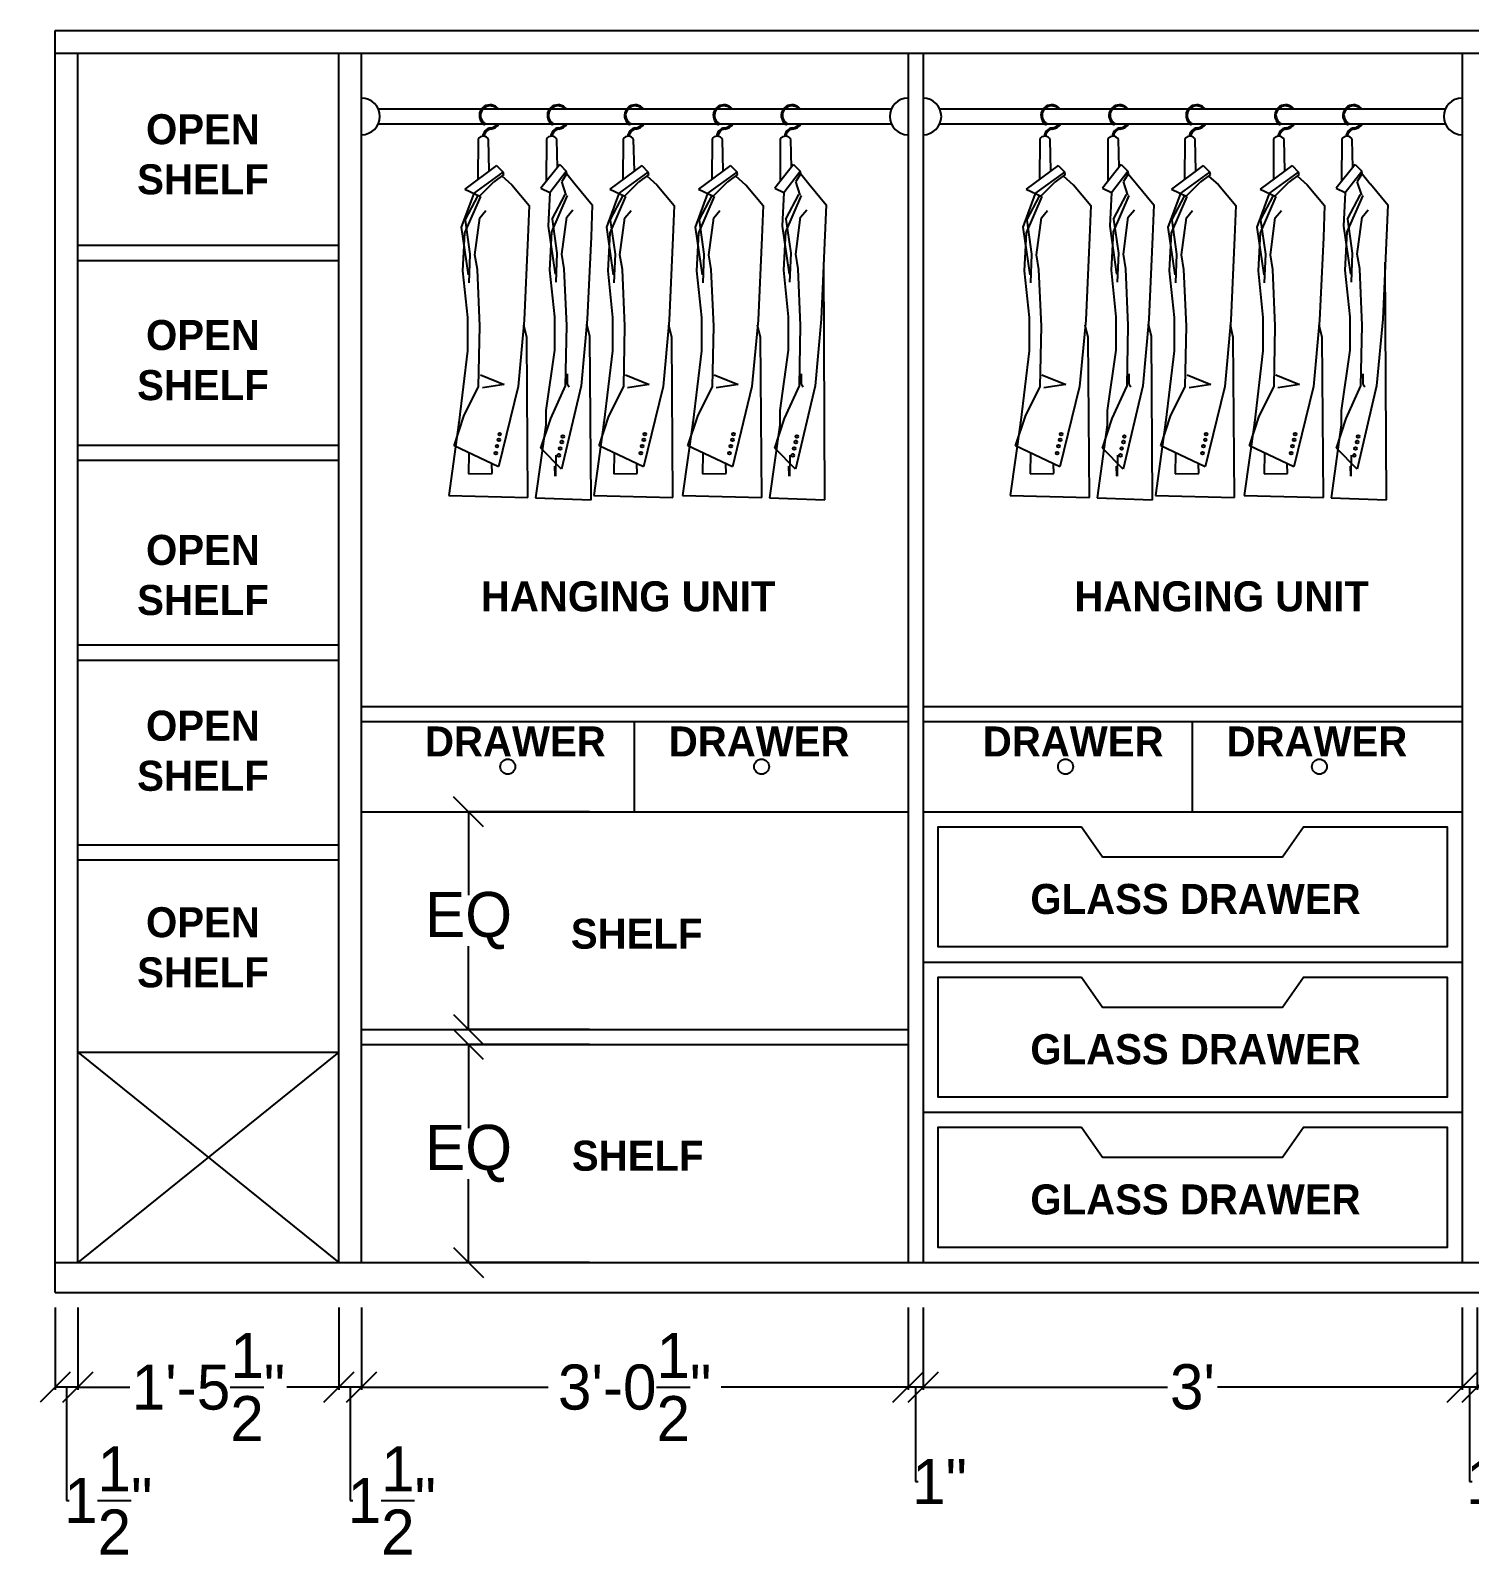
# Model space of a CAD drawing. Header units: inches. Extents: x -2624 to 3682, y -673 to 3670.
# Drawn here: x 710.7 to 806.5, y 1412.2 to 1513.6 of the extents above; entities that cross this region are included whole.
import ezdxf

# ---------------------------------------------------------------- set-up
doc = ezdxf.new("R2010")
doc.units = ezdxf.units.IN
doc.header["$MEASUREMENT"] = 0
doc.styles.add('HEMI', font='stylu.ttf')
doc.styles.get("Standard").update_dxf_attribs({"font": 'arial.ttf'})
doc.dimstyles.get("Standard").update_dxf_attribs({"dimtxt": 0.18, "dimasz": 0.18, "dimexe": 0.18, "dimexo": 0.0625, "dimgap": 0.09, "dimtad": 0, "dimtih": 1, "dimtoh": 1, "dimdec": 0, "dimzin": 0, "dimdsep": 46, "dimlunit": 4, "dimtxsty": 'Standard', "dimcen": 0.09, "dimadec": 0, "dimazin": 0, "dimtfac": 1, "dimtdec": 0, "dimtofl": 0, "dimtmove": 0, "dimatfit": 3, "dimfxl": 1, "dimtolj": 1, "dimtzin": 0, "dimarcsym": 0})

# ---------------------------------------------------------------- blocks, each defined once
blk = doc.blocks.new('rdth')
at = {"color": 18, "true_color": 0x000000}
for p, q in [((3607.319, 824.208), (3607.307, 822.228)), ((3607.87, 822.645), (3607.833, 824.186)), ((3610.687, 824.208), (3610.675, 822.119)), ((3611.234, 822.815), (3611.201, 824.186)), ((3614.477, 824.208), (3614.466, 822.228)), ((3615.028, 822.645), (3614.991, 824.186)), ((3618.86, 824.208), (3618.848, 822.228)), ((3619.411, 822.645), (3619.374, 824.186)), ((3622.228, 824.208), (3622.216, 822.119)), ((3622.775, 822.815), (3622.742, 824.186)), ((3608.23, 822.911), (3606.657, 821.747)), ((3607.102, 821.538), (3608.554, 822.586)), ((3608.582, 822.472), (3608.071, 822.087)), ((3608.23, 822.911), (3608.554, 822.586)), ((3608.481, 822.396), (3608.977, 821.966)), ((3608.582, 822.472), (3608.554, 822.586)), ((3611.344, 822.953), (3610.41, 821.789)), ((3610.854, 821.579), (3611.669, 822.627)), ((3611.344, 822.953), (3611.669, 822.627)), ((3611.697, 822.513), (3611.449, 822.129)), ((3611.697, 822.513), (3611.669, 822.627)), ((3611.692, 822.506), (3612.092, 822.008)), ((3615.388, 822.911), (3613.815, 821.747)), ((3614.26, 821.538), (3615.712, 822.586)), ((3615.741, 822.472), (3615.229, 822.087)), ((3615.388, 822.911), (3615.712, 822.586)), ((3615.639, 822.396), (3616.136, 821.966)), ((3615.741, 822.472), (3615.712, 822.586)), ((3619.771, 822.911), (3618.198, 821.747)), ((3618.643, 821.538), (3620.095, 822.586)), ((3620.123, 822.472), (3619.612, 822.087)), ((3619.771, 822.911), (3620.095, 822.586)), ((3620.022, 822.396), (3620.518, 821.966)), ((3620.123, 822.472), (3620.095, 822.586)), ((3622.885, 822.953), (3621.951, 821.789)), ((3622.396, 821.579), (3623.21, 822.627)), ((3622.885, 822.953), (3623.21, 822.627)), ((3623.238, 822.513), (3622.99, 822.129)), ((3623.238, 822.513), (3623.21, 822.627)), ((3623.234, 822.506), (3623.633, 822.008)), ((3606.657, 821.747), (3607.427, 821.385)), ((3607.381, 821.406), (3608.071, 822.087)), ((3608.982, 821.966), (3609.835, 820.933)), ((3610.41, 821.789), (3610.854, 821.579)), ((3611.668, 821.448), (3611.449, 822.129)), ((3612.097, 822.007), (3612.949, 820.975)), ((3613.815, 821.747), (3614.585, 821.385)), ((3614.54, 821.406), (3615.229, 822.087)), ((3616.141, 821.966), (3616.993, 820.933)), ((3618.198, 821.747), (3618.968, 821.385)), ((3618.922, 821.406), (3619.612, 822.087)), ((3620.523, 821.966), (3621.376, 820.933)), ((3621.951, 821.789), (3622.396, 821.579)), ((3623.209, 821.448), (3622.99, 822.129)), ((3623.638, 822.007), (3624.49, 820.975)), ((3607.102, 821.538), (3606.488, 819.877)), ((3607.428, 821.389), (3606.653, 819.597)), ((3606.678, 820.217), (3607.318, 821.436)), ((3609.835, 820.933), (3609.774, 819.354)), ((3610.854, 821.579), (3610.775, 819.919)), ((3611.715, 821.43), (3610.94, 819.639)), ((3610.965, 820.259), (3611.605, 821.477)), ((3612.949, 820.975), (3612.888, 819.396)), ((3614.26, 821.538), (3613.646, 819.877)), ((3614.586, 821.389), (3613.811, 819.597)), ((3613.836, 820.217), (3614.477, 821.436)), ((3616.993, 820.933), (3616.932, 819.354)), ((3618.643, 821.538), (3618.029, 819.877)), ((3618.969, 821.389), (3618.194, 819.597)), ((3618.219, 820.217), (3618.859, 821.436)), ((3621.376, 820.933), (3621.315, 819.354)), ((3622.396, 821.579), (3622.316, 819.919)), ((3623.256, 821.43), (3622.481, 819.639)), ((3622.506, 820.259), (3623.146, 821.477)), ((3624.49, 820.975), (3624.247, 815.327)), ((3606.678, 820.217), (3606.914, 818.541)), ((3607.159, 818.504), (3607.402, 820.326)), ((3607.402, 820.326), (3607.706, 820.69)), ((3610.965, 820.259), (3611.201, 818.582)), ((3611.446, 818.546), (3611.689, 820.368)), ((3611.689, 820.368), (3611.993, 820.732)), ((3613.836, 820.217), (3614.073, 818.541)), ((3614.317, 818.504), (3614.561, 820.326)), ((3614.561, 820.326), (3614.864, 820.69)), ((3618.219, 820.217), (3618.456, 818.541)), ((3618.7, 818.504), (3618.943, 820.326)), ((3618.943, 820.326), (3619.247, 820.69)), ((3622.506, 820.259), (3622.742, 818.582)), ((3622.987, 818.546), (3623.23, 820.368)), ((3623.23, 820.368), (3623.534, 820.732)), ((3606.488, 819.877), (3606.829, 817.517)), ((3606.653, 819.597), (3606.551, 817.715)), ((3609.774, 819.354), (3609.591, 815.286)), ((3610.775, 819.919), (3611.116, 817.558)), ((3610.94, 819.639), (3610.838, 817.756)), ((3612.888, 819.396), (3612.706, 815.327)), ((3613.646, 819.877), (3613.987, 817.517)), ((3613.811, 819.597), (3613.71, 817.715)), ((3616.932, 819.354), (3616.75, 815.286)), ((3618.029, 819.877), (3618.37, 817.517)), ((3618.194, 819.597), (3618.092, 817.715)), ((3621.315, 819.354), (3621.132, 815.286)), ((3622.316, 819.919), (3622.657, 817.558)), ((3622.481, 819.639), (3622.379, 817.756)), ((3611.201, 818.582), (3611.144, 817.16)), ((3622.742, 818.582), (3622.685, 817.16)), ((3606.914, 818.541), (3606.858, 817.119)), ((3607.281, 817.775), (3607.159, 818.504)), ((3611.568, 817.817), (3611.446, 818.546)), ((3614.073, 818.541), (3614.016, 817.119)), ((3614.439, 817.775), (3614.317, 818.504)), ((3618.456, 818.541), (3618.399, 817.119)), ((3618.822, 817.775), (3618.7, 818.504)), ((3623.109, 817.817), (3622.987, 818.546)), ((3624.429, 806.421), (3624.369, 818.151)), ((3606.551, 817.715), (3606.794, 815.407)), ((3607.402, 814.982), (3607.281, 817.775)), ((3610.838, 817.756), (3611.081, 815.449)), ((3611.689, 815.023), (3611.568, 817.817)), ((3613.71, 817.715), (3613.953, 815.407)), ((3614.561, 814.982), (3614.439, 817.775)), ((3618.092, 817.715), (3618.335, 815.407)), ((3618.943, 814.982), (3618.822, 817.775)), ((3622.379, 817.756), (3622.622, 815.449)), ((3623.23, 815.023), (3623.109, 817.817)), ((3606.794, 815.407), (3606.794, 813.767)), ((3607.341, 812.006), (3607.402, 814.982)), ((3609.591, 815.286), (3609.288, 812.006)), ((3609.713, 814.435), (3609.568, 815.036)), ((3611.081, 815.449), (3611.081, 813.809)), ((3611.628, 812.048), (3611.689, 815.023)), ((3612.706, 815.327), (3612.402, 812.048)), ((3612.828, 814.477), (3612.683, 815.078)), ((3613.953, 815.407), (3613.953, 813.767)), ((3614.5, 812.006), (3614.561, 814.982)), ((3616.75, 815.286), (3616.446, 812.006)), ((3616.871, 814.435), (3616.727, 815.036)), ((3618.335, 815.407), (3618.335, 813.767)), ((3618.882, 812.006), (3618.943, 814.982)), ((3621.132, 815.286), (3620.829, 812.006)), ((3621.254, 814.435), (3621.109, 815.036)), ((3622.622, 815.449), (3622.622, 813.809)), ((3623.169, 812.048), (3623.23, 815.023)), ((3624.247, 815.327), (3623.943, 812.048)), ((3609.774, 806.532), (3609.713, 814.435)), ((3612.888, 806.421), (3612.828, 814.477)), ((3616.932, 806.532), (3616.871, 814.435)), ((3621.315, 806.532), (3621.254, 814.435)), ((3606.794, 813.767), (3606.369, 810.215)), ((3611.081, 813.809), (3610.656, 810.833)), ((3613.953, 813.767), (3613.527, 810.215)), ((3618.335, 813.767), (3617.91, 810.215)), ((3622.622, 813.809), (3622.197, 810.833)), ((3607.43, 812.593), (3608.601, 812.105)), ((3611.717, 812.634), (3611.716, 812.147)), ((3614.588, 812.593), (3615.76, 812.105)), ((3618.971, 812.593), (3620.143, 812.105)), ((3623.258, 812.634), (3623.257, 812.147)), ((3606.612, 810.54), (3607.341, 812.006)), ((3608.601, 812.105), (3607.528, 811.949)), ((3609.288, 812.006), (3608.32, 808.045)), ((3610.899, 810.429), (3611.628, 812.048)), ((3612.402, 812.048), (3611.435, 807.934)), ((3611.716, 812.147), (3611.815, 811.991)), ((3613.77, 810.54), (3614.5, 812.006)), ((3615.76, 812.105), (3614.686, 811.949)), ((3616.446, 812.006), (3615.478, 808.045)), ((3618.153, 810.54), (3618.882, 812.006)), ((3620.143, 812.105), (3619.069, 811.949)), ((3620.829, 812.006), (3619.861, 808.045)), ((3622.44, 810.429), (3623.169, 812.048)), ((3623.943, 812.048), (3622.976, 807.934)), ((3623.257, 812.147), (3623.356, 811.991)), ((3606.132, 809.077), (3606.612, 810.54)), ((3610.419, 808.966), (3610.899, 810.429)), ((3610.656, 810.833), (3610.656, 810.126)), ((3613.29, 809.077), (3613.77, 810.54)), ((3617.673, 809.077), (3618.153, 810.54)), ((3621.96, 808.966), (3622.44, 810.429)), ((3622.197, 810.833), (3622.197, 810.126)), ((3606.369, 810.236), (3605.868, 806.634)), ((3606.369, 810.215), (3606.369, 810.236)), ((3610.656, 810.126), (3610.155, 806.523)), ((3613.527, 810.236), (3613.026, 806.634)), ((3613.527, 810.215), (3613.527, 810.236)), ((3617.91, 810.236), (3617.409, 806.634)), ((3617.91, 810.215), (3617.91, 810.236)), ((3622.197, 810.126), (3621.696, 806.523)), ((3608.32, 808.045), (3606.132, 809.077)), ((3611.435, 807.934), (3610.419, 808.966)), ((3615.478, 808.045), (3613.29, 809.077)), ((3619.861, 808.045), (3617.673, 809.077)), ((3622.976, 807.934), (3621.96, 808.966)), ((3606.866, 808.731), (3606.849, 807.7)), ((3608.01, 807.72), (3607.995, 808.198)), ((3611.124, 807.609), (3611.11, 808.087)), ((3611.153, 808.62), (3611.136, 807.589)), ((3614.024, 808.731), (3614.007, 807.7)), ((3615.168, 807.72), (3615.153, 808.198)), ((3618.407, 808.731), (3618.39, 807.7)), ((3619.551, 807.72), (3619.536, 808.198)), ((3622.665, 807.609), (3622.651, 808.087)), ((3622.694, 808.62), (3622.677, 807.589)), ((3606.849, 807.7), (3608.01, 807.72)), ((3611.136, 807.589), (3611.124, 807.609)), ((3614.007, 807.7), (3615.168, 807.72)), ((3618.39, 807.7), (3619.551, 807.72)), ((3622.677, 807.589), (3622.665, 807.609)), ((3605.868, 806.634), (3609.774, 806.532)), ((3613.026, 806.634), (3616.932, 806.532)), ((3617.409, 806.634), (3621.315, 806.532)), ((3610.155, 806.523), (3612.888, 806.421)), ((3621.696, 806.523), (3624.429, 806.421))]:
    blk.add_line(p, q, dxfattribs=at)
for centre, radius in [((3607.618, 824.965), 0.055), ((3610.972, 824.965), 0.055), ((3614.777, 824.965), 0.055), ((3619.159, 824.965), 0.055), ((3622.513, 824.965), 0.055), ((3608.381, 809.661), 0.0683), ((3611.496, 809.55), 0.0683), ((3615.54, 809.661), 0.0683), ((3619.922, 809.661), 0.0683), ((3623.037, 809.55), 0.0683), ((3608.25, 809.065), 0.0683), ((3608.333, 809.383), 0.0683), ((3611.364, 808.954), 0.0683), ((3611.448, 809.273), 0.0683), ((3615.408, 809.065), 0.0683), ((3615.491, 809.383), 0.0683), ((3619.791, 809.065), 0.0683), ((3619.874, 809.383), 0.0683), ((3622.905, 808.954), 0.0683), ((3622.989, 809.273), 0.0683), ((3608.187, 808.726), 0.0683), ((3611.302, 808.615), 0.0683), ((3615.346, 808.726), 0.0683), ((3619.728, 808.726), 0.0683), ((3622.843, 808.615), 0.0683)]:
    blk.add_circle(centre, radius, dxfattribs=at)
for centre, radius, start, end in [((3607.901, 825.384), 0.522, 58.88889, 230.40938), ((3607.901, 825.384), 0.465, 58.88889, 230.40938), ((3607.856, 825.309), 0.552, 46.20836, 58.88889), ((3607.856, 825.309), 0.609, 40.83099, 58.88889), ((3611.255, 825.384), 0.522, 58.88889, 230.40938), ((3611.255, 825.384), 0.465, 58.88889, 230.40938), ((3611.21, 825.309), 0.552, 46.20836, 58.88889), ((3611.21, 825.309), 0.609, 40.83099, 58.88889), ((3615.06, 825.384), 0.522, 58.88889, 230.40938), ((3615.06, 825.384), 0.465, 58.88889, 230.40938), ((3615.015, 825.309), 0.552, 46.20836, 58.88889), ((3615.015, 825.309), 0.609, 40.83099, 58.88889), ((3619.442, 825.384), 0.522, 58.88889, 230.40938), ((3619.442, 825.384), 0.465, 58.88889, 230.40938), ((3619.397, 825.309), 0.552, 46.20836, 58.88889), ((3619.397, 825.309), 0.609, 40.83099, 58.88889), ((3622.796, 825.384), 0.522, 58.88889, 230.40938), ((3622.796, 825.384), 0.465, 58.88889, 230.40938), ((3622.751, 825.309), 0.552, 46.20836, 58.88889), ((3622.751, 825.309), 0.609, 40.83099, 58.88889), ((3607.999, 824.311), 0.457, 98.14379, 177.87173), ((3607.999, 824.311), 0.4, 98.14379, 177.7449), ((3607.856, 825.309), 0.552, 278.14379, 320.73107), ((3607.856, 825.309), 0.609, 278.14379, 325.01876), ((3611.353, 824.311), 0.457, 98.14379, 177.87173), ((3611.353, 824.311), 0.4, 98.14379, 177.7449), ((3611.21, 825.309), 0.552, 278.14379, 320.73107), ((3611.21, 825.309), 0.609, 278.14379, 325.01876), ((3615.157, 824.311), 0.457, 98.14379, 177.87173), ((3615.157, 824.311), 0.4, 98.14379, 177.7449), ((3615.015, 825.309), 0.552, 278.14379, 320.73107), ((3615.015, 825.309), 0.609, 278.14379, 325.01876), ((3619.54, 824.311), 0.457, 98.14379, 177.87173), ((3619.54, 824.311), 0.4, 98.14379, 177.7449), ((3619.397, 825.309), 0.552, 278.14379, 320.73107), ((3619.397, 825.309), 0.609, 278.14379, 325.01876), ((3622.894, 824.311), 0.457, 98.14379, 177.87173), ((3622.894, 824.311), 0.4, 98.14379, 177.7449), ((3622.751, 825.309), 0.552, 278.14379, 320.73107), ((3622.751, 825.309), 0.609, 278.14379, 325.01876), ((3607.57, 824.068), 0.288, 24.24192, 150.77828), ((3610.938, 824.068), 0.288, 24.24192, 150.77828), ((3614.728, 824.068), 0.288, 24.24192, 150.77828), ((3619.111, 824.068), 0.288, 24.24192, 150.77828), ((3622.479, 824.068), 0.288, 24.24192, 150.77828)]:
    blk.add_arc(centre, radius, start, end, dxfattribs=at)
blk = doc.blocks.new('_Oblique')
at = {"color": 0, "linetype": 'ByBlock', "lineweight": -2}
blk.add_line((-0.5, -0.5), (0.5, 0.5), dxfattribs=at)
blk = doc.blocks.new('*D122')
at = {"color": 254, "lineweight": -2, "transparency": 16777216}
for p, q in [((747.91, 1461.63), (739.67, 1461.63)), ((747.91, 1447.13), (739.67, 1447.13))]:
    blk.add_line(p, q, dxfattribs=at)
at = {"color": 5, "lineweight": -2, "transparency": 16777216}
for p, q in [((739.85, 1461.63), (739.85, 1456.08)), ((739.85, 1447.13), (739.85, 1452.68))]:
    blk.add_line(p, q, dxfattribs=at)
at = {"layer": 'Defpoints', "color": 0, "transparency": 16777216}
for p in [(750.91, 1461.63), (739.85, 1447.13), (750.91, 1447.13)]:
    blk.add_point(p, dxfattribs=at)
at = {"color": 5, "lineweight": -2, "transparency": 16777216, "xscale": 2, "yscale": 2, "zscale": 2}
for p, rotation in [((739.85, 1461.63), 90), ((739.85, 1447.13), 270)]:
    blk.add_blockref('_Oblique', p, dxfattribs=dict(at, rotation=rotation))
at = {"color": 5, "transparency": 16777216, "insert": (739.85, 1454.38), "char_height": 3, "attachment_point": 5, "style": 'HEMI'}
blk.add_mtext('\\A1;EQ', dxfattribs=at)
blk = doc.blocks.new('*D123')
at = {"color": 254, "lineweight": -2, "transparency": 16777216}
for p, q in [((747.91, 1446.13), (739.67, 1446.13)), ((747.91, 1431.63), (739.67, 1431.63))]:
    blk.add_line(p, q, dxfattribs=at)
at = {"color": 5, "lineweight": -2, "transparency": 16777216}
for p, q in [((739.85, 1446.13), (739.85, 1440.58)), ((739.85, 1431.63), (739.85, 1437.18))]:
    blk.add_line(p, q, dxfattribs=at)
at = {"layer": 'Defpoints', "color": 0, "transparency": 16777216}
for p in [(750.91, 1446.13), (739.85, 1431.63), (750.91, 1431.63)]:
    blk.add_point(p, dxfattribs=at)
at = {"color": 5, "lineweight": -2, "transparency": 16777216, "xscale": 2, "yscale": 2, "zscale": 2}
for p, rotation in [((739.85, 1446.13), 90), ((739.85, 1431.63), 270)]:
    blk.add_blockref('_Oblique', p, dxfattribs=dict(at, rotation=rotation))
at = {"color": 5, "transparency": 16777216, "insert": (739.85, 1438.88), "char_height": 3, "attachment_point": 5, "style": 'HEMI'}
blk.add_mtext('\\A1;EQ', dxfattribs=at)
blk = doc.blocks.new('*D134')
at = {"color": 254, "lineweight": -2, "transparency": 16777216}
for p, q in [((807, 1428.63), (807, 1423.16)), ((842.89, 1428.63), (842.89, 1423.16))]:
    blk.add_line(p, q, dxfattribs=at)
at = {"color": 5, "lineweight": -2, "transparency": 16777216}
for p, q in [((807, 1423.34), (823.28, 1423.34)), ((842.89, 1423.34), (826.61, 1423.34))]:
    blk.add_line(p, q, dxfattribs=at)
at = {"layer": 'Defpoints', "color": 0, "transparency": 16777216}
for p in [(807, 1431.63), (842.89, 1431.63), (807, 1423.34)]:
    blk.add_point(p, dxfattribs=at)
at = {"color": 5, "lineweight": -2, "transparency": 16777216, "xscale": 2, "yscale": 2, "zscale": 2, "rotation": 180}
blk.add_blockref('_Oblique', (807, 1423.34), dxfattribs=at)
at = {"color": 5, "lineweight": -2, "transparency": 16777216, "xscale": 2, "yscale": 2, "zscale": 2}
blk.add_blockref('_Oblique', (842.89, 1423.34), dxfattribs=at)
at = {"color": 5, "transparency": 16777216, "insert": (824.94, 1423.34), "char_height": 3, "attachment_point": 5, "style": 'HEMI'}
blk.add_mtext("\\A1;3'", dxfattribs=at)
blk = doc.blocks.new('*D135')
at = {"color": 254, "lineweight": -2, "transparency": 16777216}
for p, q in [((806, 1428.63), (806, 1423.16)), ((807, 1428.63), (807, 1423.16))]:
    blk.add_line(p, q, dxfattribs=at)
at = {"color": 5, "lineweight": -2, "transparency": 16777216}
for p, q in [((807, 1423.34), (806, 1423.34)), ((806.5, 1423.34), (806.5, 1417.05)), ((806.5, 1417.05), (806.68, 1417.05))]:
    blk.add_line(p, q, dxfattribs=at)
at = {"layer": 'Defpoints', "color": 0, "transparency": 16777216}
for p in [(806, 1431.63), (807, 1431.63), (806, 1423.34)]:
    blk.add_point(p, dxfattribs=at)
at = {"color": 5, "lineweight": -2, "transparency": 16777216, "xscale": 2, "yscale": 2, "zscale": 2, "rotation": 180}
blk.add_blockref('_Oblique', (806, 1423.34), dxfattribs=at)
at = {"color": 5, "lineweight": -2, "transparency": 16777216, "xscale": 2, "yscale": 2, "zscale": 2}
blk.add_blockref('_Oblique', (807, 1423.34), dxfattribs=at)
at = {"color": 5, "transparency": 16777216, "insert": (808.1, 1417.05), "char_height": 3, "attachment_point": 5, "style": 'HEMI'}
blk.add_mtext('\\A1;1"', dxfattribs=at)
blk = doc.blocks.new('*D136')
at = {"color": 254, "lineweight": -2, "transparency": 16777216}
for p, q in [((770.11, 1428.63), (770.11, 1423.16)), ((806, 1428.63), (806, 1423.16))]:
    blk.add_line(p, q, dxfattribs=at)
at = {"color": 5, "lineweight": -2, "transparency": 16777216}
for p, q in [((770.11, 1423.34), (786.39, 1423.34)), ((806, 1423.34), (789.72, 1423.34))]:
    blk.add_line(p, q, dxfattribs=at)
at = {"layer": 'Defpoints', "color": 0, "transparency": 16777216}
for p in [(770.11, 1431.63), (806, 1431.63), (770.11, 1423.34)]:
    blk.add_point(p, dxfattribs=at)
at = {"color": 5, "lineweight": -2, "transparency": 16777216, "xscale": 2, "yscale": 2, "zscale": 2, "rotation": 180}
blk.add_blockref('_Oblique', (770.11, 1423.34), dxfattribs=at)
at = {"color": 5, "lineweight": -2, "transparency": 16777216, "xscale": 2, "yscale": 2, "zscale": 2}
blk.add_blockref('_Oblique', (806, 1423.34), dxfattribs=at)
at = {"color": 5, "transparency": 16777216, "insert": (788.05, 1423.34), "char_height": 3, "attachment_point": 5, "style": 'HEMI'}
blk.add_mtext("\\A1;3'", dxfattribs=at)
blk = doc.blocks.new('*D137')
at = {"color": 254, "lineweight": -2, "transparency": 16777216}
for p, q in [((769.11, 1428.63), (769.11, 1423.16)), ((770.11, 1428.63), (770.11, 1423.16))]:
    blk.add_line(p, q, dxfattribs=at)
at = {"color": 5, "lineweight": -2, "transparency": 16777216}
for p, q in [((770.11, 1423.34), (769.11, 1423.34)), ((769.61, 1423.34), (769.61, 1417.05)), ((769.61, 1417.05), (769.79, 1417.05))]:
    blk.add_line(p, q, dxfattribs=at)
at = {"layer": 'Defpoints', "color": 0, "transparency": 16777216}
for p in [(769.11, 1431.63), (770.11, 1431.63), (769.11, 1423.34)]:
    blk.add_point(p, dxfattribs=at)
at = {"color": 5, "lineweight": -2, "transparency": 16777216, "xscale": 2, "yscale": 2, "zscale": 2, "rotation": 180}
blk.add_blockref('_Oblique', (769.11, 1423.34), dxfattribs=at)
at = {"color": 5, "lineweight": -2, "transparency": 16777216, "xscale": 2, "yscale": 2, "zscale": 2}
blk.add_blockref('_Oblique', (770.11, 1423.34), dxfattribs=at)
at = {"color": 5, "transparency": 16777216, "insert": (771.21, 1417.05), "char_height": 3, "attachment_point": 5, "style": 'HEMI'}
blk.add_mtext('\\A1;1"', dxfattribs=at)
blk = doc.blocks.new('*D138')
at = {"color": 254, "lineweight": -2, "transparency": 16777216}
for p, q in [((732.72, 1428.63), (732.72, 1423.16)), ((769.11, 1428.63), (769.11, 1423.16))]:
    blk.add_line(p, q, dxfattribs=at)
at = {"color": 5, "lineweight": -2, "transparency": 16777216}
for p, q in [((732.72, 1423.34), (745.16, 1423.34)), ((769.11, 1423.34), (756.67, 1423.34))]:
    blk.add_line(p, q, dxfattribs=at)
at = {"layer": 'Defpoints', "color": 0, "transparency": 16777216}
for p in [(732.72, 1431.63), (769.11, 1431.63), (732.72, 1423.34)]:
    blk.add_point(p, dxfattribs=at)
at = {"color": 5, "lineweight": -2, "transparency": 16777216, "xscale": 2, "yscale": 2, "zscale": 2, "rotation": 180}
blk.add_blockref('_Oblique', (732.72, 1423.34), dxfattribs=at)
at = {"color": 5, "lineweight": -2, "transparency": 16777216, "xscale": 2, "yscale": 2, "zscale": 2}
blk.add_blockref('_Oblique', (769.11, 1423.34), dxfattribs=at)
at = {"color": 5, "transparency": 16777216, "insert": (750.91, 1423.34), "char_height": 3, "attachment_point": 5, "style": 'HEMI'}
blk.add_mtext('\\A1;3\'-0{\\H1x;\\S1/2;}"', dxfattribs=at)
blk = doc.blocks.new('*D139')
at = {"color": 254, "lineweight": -2, "transparency": 16777216}
for p, q in [((731.22, 1428.63), (731.22, 1423.16)), ((732.72, 1428.63), (732.72, 1423.16))]:
    blk.add_line(p, q, dxfattribs=at)
at = {"color": 5, "lineweight": -2, "transparency": 16777216}
for p, q in [((732.72, 1423.34), (731.22, 1423.34)), ((731.97, 1423.34), (731.97, 1415.79)), ((731.97, 1415.79), (732.15, 1415.79))]:
    blk.add_line(p, q, dxfattribs=at)
at = {"layer": 'Defpoints', "color": 0, "transparency": 16777216}
for p in [(731.22, 1431.63), (732.72, 1431.63), (731.22, 1423.34)]:
    blk.add_point(p, dxfattribs=at)
at = {"color": 5, "lineweight": -2, "transparency": 16777216, "xscale": 2, "yscale": 2, "zscale": 2, "rotation": 180}
blk.add_blockref('_Oblique', (731.22, 1423.34), dxfattribs=at)
at = {"color": 5, "lineweight": -2, "transparency": 16777216, "xscale": 2, "yscale": 2, "zscale": 2}
blk.add_blockref('_Oblique', (732.72, 1423.34), dxfattribs=at)
at = {"color": 5, "transparency": 16777216, "insert": (734.74, 1415.79), "char_height": 3, "attachment_point": 5, "style": 'HEMI'}
blk.add_mtext('\\A1;1{\\H1x;\\S1/2;}"', dxfattribs=at)
blk = doc.blocks.new('*D140')
at = {"color": 254, "lineweight": -2, "transparency": 16777216}
for p, q in [((713.83, 1428.63), (713.83, 1423.16)), ((731.22, 1428.63), (731.22, 1423.16))]:
    blk.add_line(p, q, dxfattribs=at)
at = {"color": 5, "lineweight": -2, "transparency": 16777216}
for p, q in [((713.83, 1423.34), (717.3, 1423.34)), ((731.22, 1423.34), (727.75, 1423.34))]:
    blk.add_line(p, q, dxfattribs=at)
at = {"layer": 'Defpoints', "color": 0, "transparency": 16777216}
for p in [(713.83, 1431.63), (731.22, 1431.63), (713.83, 1423.34)]:
    blk.add_point(p, dxfattribs=at)
at = {"color": 5, "lineweight": -2, "transparency": 16777216, "xscale": 2, "yscale": 2, "zscale": 2, "rotation": 180}
blk.add_blockref('_Oblique', (713.83, 1423.34), dxfattribs=at)
at = {"color": 5, "lineweight": -2, "transparency": 16777216, "xscale": 2, "yscale": 2, "zscale": 2}
blk.add_blockref('_Oblique', (731.22, 1423.34), dxfattribs=at)
at = {"color": 5, "transparency": 16777216, "insert": (722.53, 1423.34), "char_height": 3, "attachment_point": 5, "style": 'HEMI'}
blk.add_mtext('\\A1;1\'-5{\\H1x;\\S1/2;}"', dxfattribs=at)
blk = doc.blocks.new('*D141')
at = {"color": 254, "lineweight": -2, "transparency": 16777216}
for p, q in [((712.33, 1428.63), (712.33, 1423.16)), ((713.83, 1428.63), (713.83, 1423.16))]:
    blk.add_line(p, q, dxfattribs=at)
at = {"color": 5, "lineweight": -2, "transparency": 16777216}
for p, q in [((713.83, 1423.34), (712.33, 1423.34)), ((713.08, 1423.34), (713.08, 1415.79)), ((713.08, 1415.79), (713.26, 1415.79))]:
    blk.add_line(p, q, dxfattribs=at)
at = {"layer": 'Defpoints', "color": 0, "transparency": 16777216}
for p in [(712.33, 1431.63), (713.83, 1431.63), (712.33, 1423.34)]:
    blk.add_point(p, dxfattribs=at)
at = {"color": 5, "lineweight": -2, "transparency": 16777216, "xscale": 2, "yscale": 2, "zscale": 2, "rotation": 180}
blk.add_blockref('_Oblique', (712.33, 1423.34), dxfattribs=at)
at = {"color": 5, "lineweight": -2, "transparency": 16777216, "xscale": 2, "yscale": 2, "zscale": 2}
blk.add_blockref('_Oblique', (713.83, 1423.34), dxfattribs=at)
at = {"color": 5, "transparency": 16777216, "insert": (715.86, 1415.79), "char_height": 3, "attachment_point": 5, "style": 'HEMI'}
blk.add_mtext('\\A1;1{\\H1x;\\S1/2;}"', dxfattribs=at)

msp = doc.modelspace()

# ---------------------------------------------------------------- linework, layer by layer
at = {"color": 18, "true_color": 0x000000}
for p, q in [((712.33, 1429.63), (712.33, 1513.63)), ((712.33, 1513.63), (863.33, 1513.63)), ((712.33, 1512.13), (863.33, 1512.13)), ((713.83, 1431.63), (713.83, 1512.13)), ((731.22, 1431.63), (731.22, 1512.13)), ((732.72, 1431.63), (732.72, 1512.13)), ((769.11, 1512.13), (769.11, 1431.63)), ((770.11, 1512.13), (770.11, 1431.63)), ((806, 1512.13), (806, 1431.63)), ((733.83, 1508.41), (767.99, 1508.41)), ((771.22, 1508.41), (804.88, 1508.41)), ((733.83, 1507.41), (767.99, 1507.41)), ((771.22, 1507.41), (804.88, 1507.41)), ((732.72, 1468.63), (769.11, 1468.63)), ((770.11, 1468.63), (806, 1468.63)), ((732.72, 1467.63), (769.11, 1467.63)), ((750.91, 1461.63), (750.91, 1467.63)), ((770.11, 1467.63), (806, 1467.63)), ((788.05, 1461.63), (788.05, 1467.63)), ((732.72, 1461.63), (769.11, 1461.63)), ((770.11, 1461.63), (806, 1461.63)), ((770.11, 1451.63), (806, 1451.63)), ((732.72, 1447.13), (769.11, 1447.13)), ((713.83, 1445.63), (731.22, 1445.63)), ((713.83, 1445.63), (731.22, 1431.63)), ((731.22, 1445.63), (713.83, 1431.63)), ((732.72, 1446.13), (769.11, 1446.13)), ((770.11, 1441.63), (806, 1441.63)), ((712.33, 1431.63), (863.33, 1431.63)), ((712.33, 1429.63), (863.33, 1429.63))]:
    msp.add_line(p, q, dxfattribs=at)
at = {"color": 143, "true_color": 0x7aafdf}
for p, q in [((713.83, 1499.33), (731.22, 1499.33)), ((713.83, 1498.33), (731.22, 1498.33)), ((713.83, 1486.03), (731.22, 1486.03)), ((713.83, 1485.03), (731.22, 1485.03)), ((713.83, 1472.73), (731.22, 1472.73)), ((713.83, 1471.73), (731.22, 1471.73)), ((713.83, 1459.43), (731.22, 1459.43)), ((713.83, 1458.43), (731.22, 1458.43))]:
    msp.add_line(p, q, dxfattribs=at)
for points in [[(780.67, 1460.63), (782.05, 1458.63), (794.05, 1458.63), (795.44, 1460.63), (805, 1460.63), (805, 1452.63), (771.11, 1452.63), (771.11, 1460.63)], [(780.67, 1450.63), (782.05, 1448.63), (794.05, 1448.63), (795.44, 1450.63), (805, 1450.63), (805, 1442.63), (771.11, 1442.63), (771.11, 1450.63)], [(780.67, 1440.63), (782.05, 1438.63), (794.05, 1438.63), (795.44, 1440.63), (805, 1440.63), (805, 1432.63), (771.11, 1432.63), (771.11, 1440.63)]]:
    msp.add_lwpolyline(points, close=True, dxfattribs=at)
at = {"color": 18, "true_color": 0x000000}
for centre in [(742.46, 1464.63), (759.36, 1464.63), (779.6, 1464.63), (796.5, 1464.63)]:
    msp.add_circle(centre, 0.5, dxfattribs=at)
for centre, start, end in [((732.72, 1507.91), 270, 90), ((769.11, 1507.91), 90, 270), ((770.11, 1507.91), 270, 90), ((806, 1507.91), 90, 270)]:
    msp.add_arc(centre, 1.22, start, end, dxfattribs=at)

# ---------------------------------------------------------------- block references
at = {"xscale": 1.349456073416687, "yscale": 1.349456073416687, "zscale": 1.349456073416687}
for p in [(-4127.43, 394.16), (-4090.04, 394.16)]:
    msp.add_blockref('rdth', p, dxfattribs=at)

# ---------------------------------------------------------------- texts
at = {"color": 177, "lineweight": 5, "true_color": 0x293189, "char_height": 2, "attachment_point": 3, "rotation": 0.0094, "style": 'HEMI'}
for s, insert, width in [('\\pxqc;{\\fStylus BT|b1|i0|c0|p34;OPEN\\PSHELF}', (731.84, 1508.06), 19.3517), ('\\pxqc;{\\fStylus BT|b1|i0|c0|p34;OPEN\\PSHELF}', (731.84, 1494.36), 19.3517), ('\\pxqc;{\\fStylus BT|b1|i0|c0|p34;OPEN\\PSHELF}', (731.84, 1480.06), 19.3517), ('\\pxqc;{\\fStylus BT|b1|i0|c0|p34;HANGING UNIT}', (760.15, 1476.97), 19.3517), ('\\pxqc;{\\fStylus BT|b1|i0|c0|p34;HANGING UNIT}', (799.67, 1476.97), 19.3517), ('\\pxqc;{\\fStylus BT|b1|i0|c0|p34;OPEN\\PSHELF}', (731.84, 1468.36), 19.3517), ('\\pxqc;{\\fStylus BT|b1|i0|c0|p34;DRAWER}', (750.43, 1467.31), 14.9248), ('\\pxqc;{\\fStylus BT|b1|i0|c0|p34;DRAWER}', (766.66, 1467.31), 14.9248), ('\\pxqc;{\\fStylus BT|b1|i0|c0|p34;DRAWER}', (787.57, 1467.31), 14.9248), ('\\pxqc;{\\fStylus BT|b1|i0|c0|p34;DRAWER}', (803.8, 1467.31), 14.9248), ('\\pxqc;{\\fStylus BT|b1|i0|c0|p34;GLASS DRAWER}', (800.48, 1456.83), 24.454), ('\\pxqc;{\\fStylus BT|b1|i0|c0|p34;OPEN\\PSHELF}', (731.84, 1455.28), 19.3517), ('\\pxqc;{\\fStylus BT|b1|i0|c0|p34;SHELF}', (760.72, 1454.52), 19.3517), ('\\pxqc;{\\fStylus BT|b1|i0|c0|p34;GLASS DRAWER}', (800.48, 1446.83), 24.454), ('\\pxqc;{\\fStylus BT|b1|i0|c0|p34;SHELF}', (760.79, 1439.74), 19.3517), ('\\pxqc;{\\fStylus BT|b1|i0|c0|p34;GLASS DRAWER}', (800.48, 1436.83), 24.454)]:
    msp.add_mtext(s, dxfattribs=dict(at, insert=insert, width=width))

# ---------------------------------------------------------------- dimensions: what is measured, and where the dimension line sits
at = {"color": 18, "true_color": 0x000000}
for base, p1, p2, picture, middle in [((739.85, 1447.13), (750.91, 1461.63), (750.91, 1447.13), '*D122', (739.85, 1454.38)), ((739.85, 1431.63), (750.91, 1446.13), (750.91, 1431.63), '*D123', (739.85, 1438.88))]:
    dim = msp.add_linear_dim(base=base, p1=p1, p2=p2, angle=90, text='EQ', dimstyle='Standard', override={"dimtxt": 3, "dimasz": 2, "dimexo": 3, "dimdec": 1, "dimtxsty": 'HEMI', "dimblk": 'Oblique', "dimcen": 0, "dimclrd": 5, "dimclre": 254, "dimclrt": 5, "dimtdec": 1, "dimldrblk": 'Oblique', "dimfxl": 0.03937, "dimarcsym": 1}, dxfattribs=at)
    dim.commit()
    dim.dimension.update_dxf_attribs({"geometry": picture, "text_midpoint": middle})
for base, p1, p2, picture, middle in [((712.33, 1423.34), (713.83, 1431.63), (712.33, 1431.63), '*D141', (713.35, 1415.79)), ((731.22, 1423.34), (732.72, 1431.63), (731.22, 1431.63), '*D139', (732.24, 1415.79))]:
    dim = msp.add_linear_dim(base=base, p1=p1, p2=p2, dimstyle='Standard', override={"dimtxt": 3, "dimasz": 2, "dimexo": 3, "dimdec": 1, "dimtxsty": 'HEMI', "dimblk": 'Oblique', "dimcen": 0, "dimclrd": 5, "dimclre": 254, "dimclrt": 5, "dimtdec": 1, "dimtmove": 1, "dimldrblk": 'Oblique', "dimfxl": 0.03937, "dimarcsym": 1}, dxfattribs=at)
    dim.commit()
    dim.dimension.update_dxf_attribs({"geometry": picture, "text_midpoint": middle, "dimtype": 160})
for base, p1, p2, picture, middle in [((713.83, 1423.34), (731.22, 1431.63), (713.83, 1431.63), '*D140', (722.53, 1423.34)), ((732.72, 1423.34), (769.11, 1431.63), (732.72, 1431.63), '*D138', (750.91, 1423.34)), ((769.11, 1423.34), (770.11, 1431.63), (769.11, 1431.63), '*D137', (769.88, 1417.05)), ((770.11, 1423.34), (806, 1431.63), (770.11, 1431.63), '*D136', (788.05, 1423.34)), ((806, 1423.34), (807, 1431.63), (806, 1431.63), '*D135', (806.77, 1417.05)), ((807, 1423.34), (842.89, 1431.63), (807, 1431.63), '*D134', (824.94, 1423.34))]:
    dim = msp.add_linear_dim(base=base, p1=p1, p2=p2, dimstyle='Standard', override={"dimtxt": 3, "dimasz": 2, "dimexo": 3, "dimdec": 1, "dimtxsty": 'HEMI', "dimblk": 'Oblique', "dimcen": 0, "dimclrd": 5, "dimclre": 254, "dimclrt": 5, "dimtdec": 1, "dimtmove": 1, "dimldrblk": 'Oblique', "dimfxl": 0.03937, "dimarcsym": 1}, dxfattribs=at)
    dim.commit()
    dim.dimension.update_dxf_attribs({"geometry": picture, "text_midpoint": middle})

doc.saveas('drawing.dxf')
